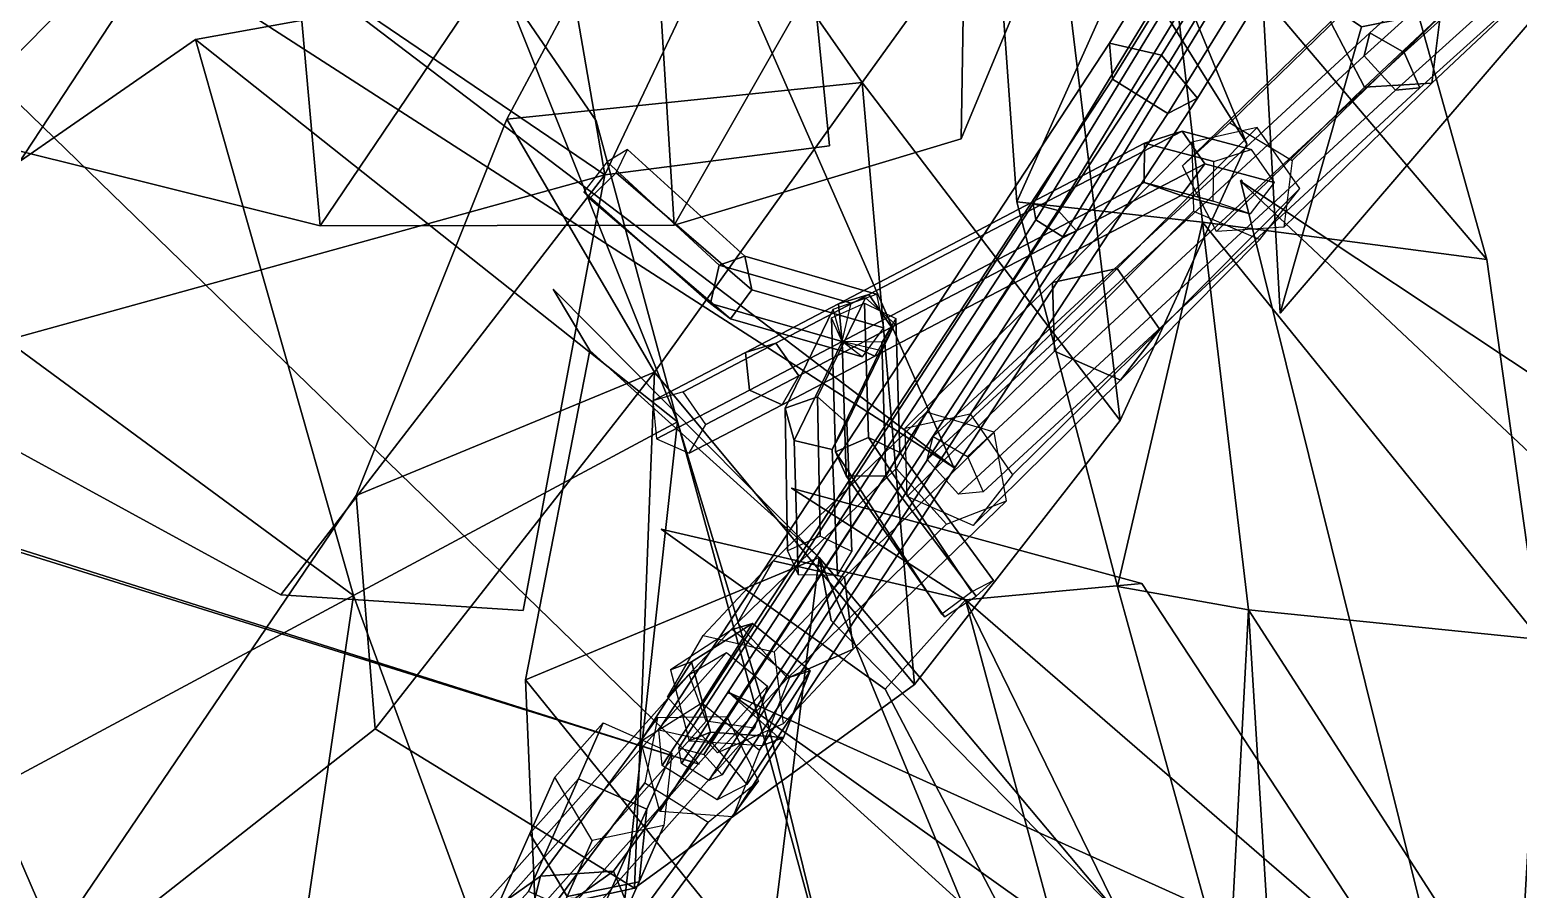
# Model space of a CAD drawing. Header units: metres. Extents: x -208 to 315, y -224 to 287.
# Drawn here: x -30.5 to 46.8, y -5.5 to 39.2 of the extents above; entities that cross this region are included whole.
import ezdxf

# ---------------------------------------------------------------- set-up
doc = ezdxf.new("R2010")
doc.units = ezdxf.units.M

msp = doc.modelspace()

# ---------------------------------------------------------------- linework, layer by layer
at = {"layer": 'Breeder_1Pdncle', "color": 3}
for points in [[(21.6072, 30.1378, 97.6517), (40.04671, 60.3944, 88.5757), (40.7251, 60.4241, 90.06943), (21.7454, 29.3092, 99.06123)], [(22.9072, 29.782, 96.716), (41.01474, 59.5112, 87.5882), (40.04671, 60.3944, 88.5757), (21.6072, 30.1378, 97.6517)], [(21.7454, 29.3092, 99.06123), (40.7251, 60.4241, 90.06943), (42.139, 59.5411, 89.9983), (23.1593, 28.4262, 98.9901)], [(23.861, 28.7302, 97.5384), (42.3004, 58.9868, 88.4624), (41.01474, 59.5112, 87.5882), (22.9072, 29.782, 96.716)], [(23.1593, 28.4262, 98.9901), (42.139, 59.5411, 89.9983), (42.3004, 58.9868, 88.4624), (23.861, 28.7302, 97.5384)], [(4.5043, 1.507, 81.899), (22.9072, 29.782, 96.716), (21.6072, 30.1378, 97.6517), (3.2043, 1.8627, 82.8347)], [(3.2043, 1.8627, 82.8347), (21.6072, 30.1378, 97.6517), (21.7454, 29.3092, 99.06123), (3.3425, 1.03423, 84.2442)], [(5.4581, 0.4552, 82.7215), (23.861, 28.7302, 97.5384), (22.9072, 29.782, 96.716), (4.5043, 1.507, 81.899)], [(3.3425, 1.03423, 84.2442), (21.7454, 29.3092, 99.06123), (23.1593, 28.4262, 98.9901), (4.7564, 0.1512, 84.1732)], [(4.7564, 0.1512, 84.1732), (23.1593, 28.4262, 98.9901), (23.861, 28.7302, 97.5384), (5.4581, 0.4552, 82.7215)]]:
    msp.add_3dface(points, dxfattribs=at)
at = {"layer": 'Breeder_Intrnd', "color": 3}
for points in [[(37.06882, 39.6036, 223.8987), (45.2219, 47.2955, 242.6434), (46.984, 43.8862, 243.2759), (38.8309, 36.1943, 224.5313)], [(42.3386, 36.4093, 223.0215), (50.4592, 44.07011, 241.6888), (50.8687, 47.5224, 240.0939), (42.7681, 39.8807, 221.4741)], [(38.8309, 36.1943, 224.5313), (46.984, 43.8862, 243.2759), (50.4592, 44.07011, 241.6888), (42.3386, 36.4093, 223.0215)], [(31.8352, 34.3517, 203.0696), (39.5298, 41.8436, 222.0132), (37.06882, 39.6036, 223.8987), (29.3742, 32.1116, 204.9551)], [(35.07351, 32.3888, 202.5305), (42.7681, 39.8807, 221.4741), (39.5298, 41.8436, 222.0132), (31.8352, 34.3517, 203.0696)], [(29.3742, 32.1116, 204.9551), (37.06882, 39.6036, 223.8987), (38.8309, 36.1943, 224.5313), (31.1363, 28.7024, 205.5877)], [(34.644, 28.9174, 204.0779), (42.3386, 36.4093, 223.0215), (42.7681, 39.8807, 221.4741), (35.07351, 32.3888, 202.5305)], [(31.1363, 28.7024, 205.5877), (38.8309, 36.1943, 224.5313), (42.3386, 36.4093, 223.0215), (34.644, 28.9174, 204.0779)], [(25.9875, 26.7779, 183.4069), (33.2645, 34.1096, 202.6499), (29.8666, 33.3394, 204.2282), (22.6203, 26.03829, 185.0635)], [(28.2025, 23.6024, 183.7792), (35.4794, 30.9341, 203.0222), (33.2645, 34.1096, 202.6499), (25.9875, 26.7779, 183.4069)], [(22.6203, 26.03829, 185.0635), (29.8666, 33.3394, 204.2282), (29.9481, 29.7558, 205.5626), (22.7207, 22.4734, 186.4461)], [(26.1509, 20.9766, 185.6569), (33.3972, 28.2778, 204.8215), (35.4794, 30.9341, 203.0222), (28.2025, 23.6024, 183.7792)], [(22.7207, 22.4734, 186.4461), (29.9481, 29.7558, 205.5626), (33.3972, 28.2778, 204.8215), (26.1509, 20.9766, 185.6569)], [(18.3332, 19.2192, 164.4735), (25.9875, 26.7779, 183.4069), (22.6203, 26.03829, 185.0635), (14.966, 18.4796, 166.1301)], [(20.5482, 16.04379, 164.8458), (28.2025, 23.6024, 183.7792), (25.9875, 26.7779, 183.4069), (18.3332, 19.2192, 164.4735)], [(14.966, 18.4796, 166.1301), (22.6203, 26.03829, 185.0635), (22.7207, 22.4734, 186.4461), (15.06639, 14.9148, 167.5127)], [(18.4966, 13.418, 166.7235), (26.1509, 20.9766, 185.6569), (28.2025, 23.6024, 183.7792), (20.5482, 16.04379, 164.8458)], [(15.06639, 14.9148, 167.5127), (22.7207, 22.4734, 186.4461), (26.1509, 20.9766, 185.6569), (18.4966, 13.418, 166.7235)], [(8.1027, 11.5787, 146.9492), (16.0703, 19.3002, 165.3403), (14.5019, 16.374, 167.2396), (6.244, 8.3624, 147.8603)], [(11.8013, 10.7316, 146.4672), (19.5905, 18.2748, 164.2511), (16.0703, 19.3002, 165.3403), (8.1027, 11.5787, 146.9492)], [(12.263, 6.9838, 147.076), (20.2306, 14.7053, 165.4671), (19.5905, 18.2748, 164.2511), (11.8013, 10.7316, 146.4672)], [(6.244, 8.3624, 147.8603), (14.5019, 16.374, 167.2396), (17.1119, 13.4913, 167.3192), (8.854, 5.4797, 147.9398)], [(8.854, 5.4797, 147.9398), (17.1119, 13.4913, 167.3192), (20.2306, 14.7053, 165.4671), (12.263, 6.9838, 147.076)], [(4.4629, 7.7004, 125.8327), (8.1027, 11.5787, 146.9492), (6.244, 8.3624, 147.8603), (2.6042, 4.4841, 126.7438)], [(8.1615, 6.8533, 125.3508), (11.8013, 10.7316, 146.4672), (8.1027, 11.5787, 146.9492), (4.4629, 7.7004, 125.8327)], [(8.6232, 3.1055, 125.9595), (12.263, 6.9838, 147.076), (11.8013, 10.7316, 146.4672), (8.1615, 6.8533, 125.3508)], [(4.3853, 4.1989, 82.5421), (7.01966, 8.3195, 103.7619), (3.8536, 6.3206, 104.5431), (1.2193, 2.1999, 83.3234)], [(2.6042, 4.4841, 126.7438), (6.244, 8.3624, 147.8603), (8.854, 5.4797, 147.9398), (5.2142, 1.6014, 126.8234)], [(7.01966, 8.3195, 103.7619), (5.962, 8.00032, 126.2103), (2.7607, 5.9162, 126.0144), (3.8536, 6.3206, 104.5431)], [(7.3893, 1.7305, 82.6486), (10.02363, 5.8511, 103.8683), (7.01966, 8.3195, 103.7619), (4.3853, 4.1989, 82.5421)], [(10.02363, 5.8511, 103.8683), (8.9659, 5.5318, 126.3167), (5.962, 8.00032, 126.2103), (7.01966, 8.3195, 103.7619)], [(5.2142, 1.6014, 126.8234), (8.854, 5.4797, 147.9398), (12.263, 6.9838, 147.076), (8.6232, 3.1055, 125.9595)], [(1.2193, 2.1999, 83.3234), (3.8536, 6.3206, 104.5431), (4.8505, 2.6744, 105.1274), (2.2162, -1.4461, 83.9076)], [(3.8536, 6.3206, 104.5431), (2.7607, 5.9162, 126.0144), (3.7359, 2.2178, 125.9983), (4.8505, 2.6744, 105.1274)], [(6.00762, -1.7346, 83.493), (8.6419, 2.3859, 104.7127), (10.02363, 5.8511, 103.8683), (7.3893, 1.7305, 82.6486)], [(8.6419, 2.3859, 104.7127), (7.5489, 1.9816, 126.184), (8.9659, 5.5318, 126.3167), (10.02363, 5.8511, 103.8683)], [(-3.9995, -4.8161, 64.05228), (2.08531, 3.4162, 82.8269), (1.426, 0.0428, 84.5047), (-4.9289, -8.5126, 64.371)], [(-0.7267, 3.1594, 0.3847), (-2.02162, 0.2383, 21.925), (-4.5392, -2.5909, 21.39), (-3.2444, 0.3301, -0.1502)], [(-0.2, -4.5608, 63.6941), (5.7188, 3.473, 81.6337), (2.08531, 3.4162, 82.8269), (-3.9995, -4.8161, 64.05228)], [(2.829, 1.5832, 0.3847), (1.5342, -1.3378, 21.925), (-2.02162, 0.2383, 21.925), (-0.7267, 3.1594, 0.3847)], [(1.2542, -8.09717, 63.7882), (7.3391, 0.1351, 82.5628), (5.7188, 3.473, 81.6337), (-0.2, -4.5608, 63.6941)], [(2.2162, -1.4461, 83.9076), (4.8505, 2.6744, 105.1274), (8.6419, 2.3859, 104.7127), (6.00762, -1.7346, 83.493)], [(4.8505, 2.6744, 105.1274), (3.7359, 2.2178, 125.9983), (7.5489, 1.9816, 126.184), (8.6419, 2.3859, 104.7127)], [(2.4234, -2.1822, -0.1502), (1.1286, -5.1033, 21.39), (1.5342, -1.3378, 21.925), (2.829, 1.5832, 0.3847)], [(-2.02162, 0.2383, 21.925), (-4.6175, -5.6178, 43.1398), (-7.08754, -8.3397, 42.08137), (-4.5392, -2.5909, 21.39)], [(-4.9289, -8.5126, 64.371), (1.426, 0.0428, 84.5047), (4.722, -2.01561, 84.339), (-1.6329, -10.571, 64.2054)], [(1.5342, -1.3378, 21.925), (-1.06166, -7.194, 43.1398), (-4.6175, -5.6178, 43.1398), (-2.02162, 0.2383, 21.925)], [(-3.2444, 0.3301, -0.1502), (-4.5392, -2.5909, 21.39), (-2.6034, -5.8733, 21.06128), (-1.3086, -2.9522, -0.479)], [(-1.6329, -10.571, 64.2054), (4.722, -2.01561, 84.339), (7.3391, 0.1351, 82.5628), (1.2542, -8.09717, 63.7882)], [(1.1286, -5.1033, 21.39), (-1.4196, -10.8521, 42.08137), (-1.06166, -7.194, 43.1398), (1.5342, -1.3378, 21.925)], [(-1.3086, -2.9522, -0.479), (-2.6034, -5.8733, 21.06128), (1.1286, -5.1033, 21.39), (2.4234, -2.1822, -0.1502)], [(-4.5392, -2.5909, 21.39), (-7.08754, -8.3397, 42.08137), (-5.1224, -11.5561, 41.4309), (-2.6034, -5.8733, 21.06128)], [(-2.1479, -5.9377, 42.04917), (-0.2, -4.5608, 63.6941), (-3.9995, -4.8161, 64.05228), (-5.9474, -6.1929, 42.4073)], [(-0.6936, -9.474, 42.1432), (1.2542, -8.09717, 63.7882), (-0.2, -4.5608, 63.6941), (-2.1479, -5.9377, 42.04917)], [(-5.9474, -6.1929, 42.4073), (-3.9995, -4.8161, 64.05228), (-4.9289, -8.5126, 64.371), (-6.8767, -9.8895, 42.7261)], [(-2.6034, -5.8733, 21.06128), (-5.1224, -11.5561, 41.4309), (-1.4196, -10.8521, 42.08137), (1.1286, -5.1033, 21.39)]]:
    msp.add_3dface(points, dxfattribs=at)
at = {"layer": 'Breeder_Leaf', "color": 3}
for points in [[(-7.4033, 70.7917, 255.0343), (-0.6423, 31.643, 264.7971), (-21.9927, 46.1394, 267.1361)], [(-7.4033, 70.7917, 255.0343), (-21.9927, 46.1394, 267.1361), (-0.6423, 31.643, 264.7971)], [(-7.4033, 70.7917, 255.0343), (9.1333, 52.254, 253.6117), (-0.6423, 31.643, 264.7971)], [(-7.4033, 70.7917, 255.0343), (-0.6423, 31.643, 264.7971), (9.1333, 52.254, 253.6117)], [(18.2361, 55.797, 321.0206), (2.9558, 29.03249, 327.1739), (1.4101, 53.9421, 327.7174)], [(18.2361, 55.797, 321.0206), (1.4101, 53.9421, 327.7174), (2.9558, 29.03249, 327.1739)], [(18.2361, 55.797, 321.0206), (17.8682, 33.5215, 319.8138), (2.9558, 29.03249, 327.1739)], [(18.2361, 55.797, 321.0206), (2.9558, 29.03249, 327.1739), (17.8682, 33.5215, 319.8138)], [(18.2361, 55.797, 321.0206), (22.3355, 44.2696, 310.3762), (17.8682, 33.5215, 319.8138)], [(18.2361, 55.797, 321.0206), (17.8682, 33.5215, 319.8138), (22.3355, 44.2696, 310.3762)], [(1.4101, 53.9421, 327.7174), (-15.4385, 28.9969, 336.7044), (-17.4873, 51.8523, 335.2968)], [(1.4101, 53.9421, 327.7174), (-17.4873, 51.8523, 335.2968), (-15.4385, 28.9969, 336.7044)], [(2.9558, 29.03249, 327.1739), (-15.4385, 28.9969, 336.7044), (1.4101, 53.9421, 327.7174)], [(2.9558, 29.03249, 327.1739), (1.4101, 53.9421, 327.7174), (-15.4385, 28.9969, 336.7044)], [(-17.4873, 51.8523, 335.2968), (-35.164, 33.9007, 345.3183), (-41.5401, 49.3883, 343.1851)], [(-17.4873, 51.8523, 335.2968), (-41.5401, 49.3883, 343.1851), (-35.164, 33.9007, 345.3183)], [(-15.4385, 28.9969, 336.7044), (-35.164, 33.9007, 345.3183), (-17.4873, 51.8523, 335.2968)], [(-15.4385, 28.9969, 336.7044), (-17.4873, 51.8523, 335.2968), (-35.164, 33.9007, 345.3183)], [(-0.6423, 31.643, 264.7971), (9.1333, 52.254, 253.6117), (11.02669, 33.1537, 249.0678)], [(-0.6423, 31.643, 264.7971), (11.02669, 33.1537, 249.0678), (9.1333, 52.254, 253.6117)], [(12.7302, 36.4466, 328.9674), (-5.7402, 34.5402, 352.717), (2.8571, 50.608, 342.3564)], [(12.7302, 36.4466, 328.9674), (2.8571, 50.608, 342.3564), (-5.7402, 34.5402, 352.717)], [(2.8571, 50.608, 342.3564), (22.372, 49.8331, 321.2707), (12.7302, 36.4466, 328.9674)], [(2.8571, 50.608, 342.3564), (12.7302, 36.4466, 328.9674), (22.372, 49.8331, 321.2707)], [(22.372, 49.8331, 321.2707), (26.1322, 18.8783, 317.3522), (12.7302, 36.4466, 328.9674)], [(22.372, 49.8331, 321.2707), (12.7302, 36.4466, 328.9674), (26.1322, 18.8783, 317.3522)], [(22.372, 49.8331, 321.2707), (27.2582, 46.5109, 306.1684), (32.7187, 33.2498, 310.5128)], [(22.372, 49.8331, 321.2707), (32.7187, 33.2498, 310.5128), (27.2582, 46.5109, 306.1684)], [(22.372, 49.8331, 321.2707), (32.7187, 33.2498, 310.5128), (26.1322, 18.8783, 317.3522)], [(22.372, 49.8331, 321.2707), (26.1322, 18.8783, 317.3522), (32.7187, 33.2498, 310.5128)], [(20.7646, 30.2354, 340.8105), (19.6103, 46.4402, 334.3573), (28.3383, 47.0961, 318.8016)], [(20.7646, 30.2354, 340.8105), (28.3383, 47.0961, 318.8016), (19.6103, 46.4402, 334.3573)], [(20.7646, 30.2354, 340.8105), (28.3383, 47.0961, 318.8016), (30.4179, 29.1761, 321.2407)], [(20.7646, 30.2354, 340.8105), (30.4179, 29.1761, 321.2407), (28.3383, 47.0961, 318.8016)], [(28.3383, 47.0961, 318.8016), (40.5675, 43.8146, 300.4313), (45.1926, 27.2405, 301.2123)], [(28.3383, 47.0961, 318.8016), (45.1926, 27.2405, 301.2123), (40.5675, 43.8146, 300.4313)], [(28.3383, 47.0961, 318.8016), (45.1926, 27.2405, 301.2123), (30.4179, 29.1761, 321.2407)], [(28.3383, 47.0961, 318.8016), (30.4179, 29.1761, 321.2407), (45.1926, 27.2405, 301.2123)], [(-38.3784, 21.2068, 286.4364), (-60.09277, 40.8486, 289.9393), (-21.9927, 46.1394, 267.1361)], [(-38.3784, 21.2068, 286.4364), (-21.9927, 46.1394, 267.1361), (-60.09277, 40.8486, 289.9393)], [(-0.6423, 31.643, 264.7971), (-38.3784, 21.2068, 286.4364), (-21.9927, 46.1394, 267.1361)], [(-0.6423, 31.643, 264.7971), (-21.9927, 46.1394, 267.1361), (-38.3784, 21.2068, 286.4364)], [(34.4541, 24.4552, 380.0055), (33.4352, 42.9189, 394.2347), (38.6881, 39.3454, 385.5659)], [(34.4541, 24.4552, 380.0055), (38.6881, 39.3454, 385.5659), (33.4352, 42.9189, 394.2347)], [(-21.9212, 38.6814, 297.1943), (-5.9703, 41.5778, 278.3181), (3.1363, 18.8058, 271.685)], [(-21.9212, 38.6814, 297.1943), (3.1363, 18.8058, 271.685), (-5.9703, 41.5778, 278.3181)], [(3.1363, 18.8058, 271.685), (-5.9703, 41.5778, 278.3181), (-1.09583, 34.4495, 260.5845)], [(3.1363, 18.8058, 271.685), (-1.09583, 34.4495, 260.5845), (-5.9703, 41.5778, 278.3181)], [(48.981, 41.4063, 382.1415), (34.4541, 24.4552, 380.0055), (38.6881, 39.3454, 385.5659)], [(48.981, 41.4063, 382.1415), (38.6881, 39.3454, 385.5659), (34.4541, 24.4552, 380.0055)], [(-13.7189, 9.7776, 289.1734), (-37.931, 27.5889, 319.7993), (-21.9212, 38.6814, 297.1943)], [(-13.7189, 9.7776, 289.1734), (-21.9212, 38.6814, 297.1943), (-37.931, 27.5889, 319.7993)], [(-21.9212, 38.6814, 297.1943), (3.1363, 18.8058, 271.685), (-13.7189, 9.7776, 289.1734)], [(-21.9212, 38.6814, 297.1943), (-13.7189, 9.7776, 289.1734), (3.1363, 18.8058, 271.685)], [(-5.7402, 34.5402, 352.717), (12.7302, 36.4466, 328.9674), (1.9267, 21.3918, 337.6604)], [(-5.7402, 34.5402, 352.717), (1.9267, 21.3918, 337.6604), (12.7302, 36.4466, 328.9674)], [(12.7302, 36.4466, 328.9674), (15.4399, 5.1509, 328.5958), (1.9267, 21.3918, 337.6604)], [(12.7302, 36.4466, 328.9674), (1.9267, 21.3918, 337.6604), (15.4399, 5.1509, 328.5958)], [(26.1322, 18.8783, 317.3522), (15.4399, 5.1509, 328.5958), (12.7302, 36.4466, 328.9674)], [(26.1322, 18.8783, 317.3522), (12.7302, 36.4466, 328.9674), (15.4399, 5.1509, 328.5958)], [(1.9267, 21.3918, 337.6604), (-13.5816, 14.9724, 358.2962), (-5.7402, 34.5402, 352.717)], [(1.9267, 21.3918, 337.6604), (-5.7402, 34.5402, 352.717), (-13.5816, 14.9724, 358.2962)], [(-0.6423, 31.643, 264.7971), (-17.4828, 9.8088, 280.5531), (-38.3784, 21.2068, 286.4364)], [(-0.6423, 31.643, 264.7971), (-38.3784, 21.2068, 286.4364), (-17.4828, 9.8088, 280.5531)], [(-0.6423, 31.643, 264.7971), (-4.893, 9.00011, 263.3541), (-17.4828, 9.8088, 280.5531)], [(-0.6423, 31.643, 264.7971), (-17.4828, 9.8088, 280.5531), (-4.893, 9.00011, 263.3541)], [(30.4179, 29.1761, 321.2407), (26.00665, 10.2369, 344.2773), (20.7646, 30.2354, 340.8105)], [(30.4179, 29.1761, 321.2407), (20.7646, 30.2354, 340.8105), (26.00665, 10.2369, 344.2773)], [(26.00665, 10.2369, 344.2773), (30.4179, 29.1761, 321.2407), (32.8019, 9.03716, 324.0105)], [(26.00665, 10.2369, 344.2773), (32.8019, 9.03716, 324.0105), (30.4179, 29.1761, 321.2407)], [(45.1926, 27.2405, 301.2123), (47.9725, 7.4878, 306.8059), (30.4179, 29.1761, 321.2407)], [(45.1926, 27.2405, 301.2123), (30.4179, 29.1761, 321.2407), (47.9725, 7.4878, 306.8059)], [(30.4179, 29.1761, 321.2407), (47.9725, 7.4878, 306.8059), (32.8019, 9.03716, 324.0105)], [(30.4179, 29.1761, 321.2407), (32.8019, 9.03716, 324.0105), (47.9725, 7.4878, 306.8059)], [(-37.931, 27.5889, 319.7993), (-13.7189, 9.7776, 289.1734), (-32.6165, -0.3658, 308.8914)], [(-37.931, 27.5889, 319.7993), (-32.6165, -0.3658, 308.8914), (-13.7189, 9.7776, 289.1734)], [(10.4919, 11.7447, 269.985), (-1.4345, 22.5191, 289.6615), (-3.3326, 25.6963, 270.2874)], [(10.4919, 11.7447, 269.985), (-3.3326, 25.6963, 270.2874), (-1.4345, 22.5191, 289.6615)], [(-4.773, 5.3988, 307.4064), (-1.4345, 22.5191, 289.6615), (10.4919, 11.7447, 269.985)], [(-4.773, 5.3988, 307.4064), (10.4919, 11.7447, 269.985), (-1.4345, 22.5191, 289.6615)], [(-12.5906, 2.8425, 347.2521), (-13.5816, 14.9724, 358.2962), (1.9267, 21.3918, 337.6604)], [(-12.5906, 2.8425, 347.2521), (1.9267, 21.3918, 337.6604), (-13.5816, 14.9724, 358.2962)], [(1.9267, 21.3918, 337.6604), (0.902, -5.4442, 341.3916), (-12.5906, 2.8425, 347.2521)], [(1.9267, 21.3918, 337.6604), (-12.5906, 2.8425, 347.2521), (0.902, -5.4442, 341.3916)], [(15.4399, 5.1509, 328.5958), (0.902, -5.4442, 341.3916), (1.9267, 21.3918, 337.6604)], [(15.4399, 5.1509, 328.5958), (1.9267, 21.3918, 337.6604), (0.902, -5.4442, 341.3916)], [(3.1363, 18.8058, 271.685), (-1.5235, -23.4172, 285.7095), (-13.7189, 9.7776, 289.1734)], [(3.1363, 18.8058, 271.685), (-13.7189, 9.7776, 289.1734), (-1.5235, -23.4172, 285.7095)], [(3.1363, 18.8058, 271.685), (11.4697, -11.6785, 268.5476), (-1.5235, -23.4172, 285.7095)], [(3.1363, 18.8058, 271.685), (-1.5235, -23.4172, 285.7095), (11.4697, -11.6785, 268.5476)], [(3.1363, 18.8058, 271.685), (7.6202, 3.9721, 254.5762), (11.4697, -11.6785, 268.5476)], [(3.1363, 18.8058, 271.685), (11.4697, -11.6785, 268.5476), (7.6202, 3.9721, 254.5762)], [(-32.3372, -12.6639, 345.7495), (-13.5816, 14.9724, 358.2962), (-12.5906, 2.8425, 347.2521)], [(-32.3372, -12.6639, 345.7495), (-12.5906, 2.8425, 347.2521), (-13.5816, 14.9724, 358.2962)], [(18.1064, 9.5511, 263.9138), (9.06228, 15.3546, 243.4841), (27.2581, 10.4064, 233.5148)], [(18.1064, 9.5511, 263.9138), (27.2581, 10.4064, 233.5148), (9.06228, 15.3546, 243.4841)], [(18.1064, 9.5511, 263.9138), (13.9149, 4.9076, 288.5382), (2.2817, 13.2279, 274.9553)], [(18.1064, 9.5511, 263.9138), (2.2817, 13.2279, 274.9553), (13.9149, 4.9076, 288.5382)], [(-4.773, 5.3988, 307.4064), (10.4919, 11.7447, 269.985), (7.796, -10.146, 283.5859)], [(-4.773, 5.3988, 307.4064), (7.796, -10.146, 283.5859), (10.4919, 11.7447, 269.985)], [(10.4919, 11.7447, 269.985), (27.1853, -28.5907, 260.2092), (7.796, -10.146, 283.5859)], [(10.4919, 11.7447, 269.985), (7.796, -10.146, 283.5859), (27.1853, -28.5907, 260.2092)], [(10.4919, 11.7447, 269.985), (11.1165, 8.4783, 247.1423), (25.9664, -6.6857, 249.2621)], [(10.4919, 11.7447, 269.985), (25.9664, -6.6857, 249.2621), (11.1165, 8.4783, 247.1423)], [(10.4919, 11.7447, 269.985), (25.9664, -6.6857, 249.2621), (27.1853, -28.5907, 260.2092)], [(10.4919, 11.7447, 269.985), (27.1853, -28.5907, 260.2092), (25.9664, -6.6857, 249.2621)], [(18.1064, 9.5511, 263.9138), (27.2581, 10.4064, 233.5148), (40.6125, -9.9374, 230.5242)], [(18.1064, 9.5511, 263.9138), (40.6125, -9.9374, 230.5242), (27.2581, 10.4064, 233.5148)], [(32.8019, 9.03716, 324.0105), (31.762, -10.6567, 341.8604), (26.00665, 10.2369, 344.2773)], [(32.8019, 9.03716, 324.0105), (26.00665, 10.2369, 344.2773), (31.762, -10.6567, 341.8604)], [(-13.7189, 9.7776, 289.1734), (-19.643, -30.3926, 307.9042), (-32.6165, -0.3658, 308.8914)], [(-13.7189, 9.7776, 289.1734), (-32.6165, -0.3658, 308.8914), (-19.643, -30.3926, 307.9042)], [(-1.5235, -23.4172, 285.7095), (-19.643, -30.3926, 307.9042), (-13.7189, 9.7776, 289.1734)], [(-1.5235, -23.4172, 285.7095), (-13.7189, 9.7776, 289.1734), (-19.643, -30.3926, 307.9042)], [(25.1106, -16.4351, 294.7245), (13.9149, 4.9076, 288.5382), (18.1064, 9.5511, 263.9138)], [(25.1106, -16.4351, 294.7245), (18.1064, 9.5511, 263.9138), (13.9149, 4.9076, 288.5382)], [(18.1064, 9.5511, 263.9138), (40.6125, -9.9374, 230.5242), (29.4796, -13.7316, 264.0546)], [(18.1064, 9.5511, 263.9138), (29.4796, -13.7316, 264.0546), (40.6125, -9.9374, 230.5242)], [(25.1106, -16.4351, 294.7245), (18.1064, 9.5511, 263.9138), (29.4796, -13.7316, 264.0546)], [(25.1106, -16.4351, 294.7245), (29.4796, -13.7316, 264.0546), (18.1064, 9.5511, 263.9138)], [(34.3735, -16.213, 326.6159), (31.762, -10.6567, 341.8604), (32.8019, 9.03716, 324.0105)], [(34.3735, -16.213, 326.6159), (32.8019, 9.03716, 324.0105), (31.762, -10.6567, 341.8604)], [(47.9725, 7.4878, 306.8059), (46.7861, -12.6673, 315.7335), (32.8019, 9.03716, 324.0105)], [(47.9725, 7.4878, 306.8059), (32.8019, 9.03716, 324.0105), (46.7861, -12.6673, 315.7335)], [(32.8019, 9.03716, 324.0105), (46.7861, -12.6673, 315.7335), (34.3735, -16.213, 326.6159)], [(32.8019, 9.03716, 324.0105), (34.3735, -16.213, 326.6159), (46.7861, -12.6673, 315.7335)], [(7.796, -10.146, 283.5859), (-3.7083, -19.4696, 323.8616), (-4.773, 5.3988, 307.4064)], [(7.796, -10.146, 283.5859), (-4.773, 5.3988, 307.4064), (-3.7083, -19.4696, 323.8616)], [(0.902, -5.4442, 341.3916), (-32.3372, -12.6639, 345.7495), (-12.5906, 2.8425, 347.2521)], [(0.902, -5.4442, 341.3916), (-12.5906, 2.8425, 347.2521), (-32.3372, -12.6639, 345.7495)], [(-19.643, -30.3926, 307.9042), (-42.00035, -31.3061, 329.9662), (-32.6165, -0.3658, 308.8914)], [(-19.643, -30.3926, 307.9042), (-32.6165, -0.3658, 308.8914), (-42.00035, -31.3061, 329.9662)]]:
    msp.add_3dface(points, dxfattribs=at)
at = {"layer": 'Breeder_Mrstm', "color": 3}
for points in [[(32.3872, 31.3388, 204.1318), (32.4035, 31.3279, 204.1718), (32.4009, 31.3527, 204.1604)], [(32.3872, 31.3388, 204.1318), (32.4009, 31.3527, 204.1604), (32.4035, 31.3279, 204.1718)], [(32.3939, 31.3126, 204.1389), (32.4035, 31.3279, 204.1718), (32.3872, 31.3388, 204.1318)], [(32.3939, 31.3126, 204.1389), (32.3872, 31.3388, 204.1318), (32.4035, 31.3279, 204.1718)], [(32.3939, 31.3126, 204.1389), (32.3872, 31.3388, 204.1318), (32.4014, 31.2898, 204.0506)], [(32.3939, 31.3126, 204.1389), (32.4014, 31.2898, 204.0506), (32.3872, 31.3388, 204.1318)], [(32.3939, 31.3126, 204.1389), (32.4203, 31.3066, 204.1756), (32.4035, 31.3279, 204.1718)], [(32.3939, 31.3126, 204.1389), (32.4035, 31.3279, 204.1718), (32.4203, 31.3066, 204.1756)], [(32.4014, 31.2898, 204.0506), (32.4109, 31.2946, 204.1412), (32.3939, 31.3126, 204.1389)], [(32.4014, 31.2898, 204.0506), (32.3939, 31.3126, 204.1389), (32.4109, 31.2946, 204.1412)], [(32.4109, 31.2946, 204.1412), (32.4203, 31.3066, 204.1756), (32.3939, 31.3126, 204.1389)], [(32.4109, 31.2946, 204.1412), (32.3939, 31.3126, 204.1389), (32.4203, 31.3066, 204.1756)], [(32.4014, 31.2898, 204.0506), (32.3992, 31.3322, 204.1313), (32.4097, 31.3507, 204.1184)], [(32.4014, 31.2898, 204.0506), (32.4097, 31.3507, 204.1184), (32.3992, 31.3322, 204.1313)], [(32.3992, 31.3322, 204.1313), (32.4098, 31.3477, 204.1639), (32.4097, 31.3507, 204.1184)], [(32.3992, 31.3322, 204.1313), (32.4097, 31.3507, 204.1184), (32.4098, 31.3477, 204.1639)], [(32.4009, 31.2867, 204.1465), (32.4363, 31.2929, 204.1728), (32.4105, 31.3014, 204.1763)], [(32.4009, 31.2867, 204.1465), (32.4105, 31.3014, 204.1763), (32.4363, 31.2929, 204.1728)], [(32.4271, 31.2818, 204.1381), (32.4363, 31.2929, 204.1728), (32.4009, 31.2867, 204.1465)], [(32.4271, 31.2818, 204.1381), (32.4009, 31.2867, 204.1465), (32.4363, 31.2929, 204.1728)], [(32.4271, 31.2818, 204.1381), (32.4009, 31.2867, 204.1465), (32.4014, 31.2898, 204.0506)], [(32.4271, 31.2818, 204.1381), (32.4014, 31.2898, 204.0506), (32.4009, 31.2867, 204.1465)], [(32.4097, 31.3507, 204.1184), (32.4323, 31.3618, 204.1061), (32.4014, 31.2898, 204.0506)], [(32.4097, 31.3507, 204.1184), (32.4014, 31.2898, 204.0506), (32.4323, 31.3618, 204.1061)], [(32.4014, 31.2898, 204.0506), (32.4298, 31.35, 204.1129), (32.4523, 31.3425, 204.1054)], [(32.4014, 31.2898, 204.0506), (32.4523, 31.3425, 204.1054), (32.4298, 31.35, 204.1129)], [(32.4523, 31.3425, 204.1054), (32.4727, 31.3233, 204.1054), (32.4014, 31.2898, 204.0506)], [(32.4523, 31.3425, 204.1054), (32.4014, 31.2898, 204.0506), (32.4727, 31.3233, 204.1054)], [(32.4014, 31.2898, 204.0506), (32.4602, 31.3241, 204.1113), (32.463, 31.3002, 204.1175)], [(32.4014, 31.2898, 204.0506), (32.463, 31.3002, 204.1175), (32.4602, 31.3241, 204.1113)], [(32.463, 31.3002, 204.1175), (32.4534, 31.2772, 204.1303), (32.4014, 31.2898, 204.0506)], [(32.463, 31.3002, 204.1175), (32.4014, 31.2898, 204.0506), (32.4534, 31.2772, 204.1303)], [(32.4014, 31.2898, 204.0506), (32.4486, 31.2901, 204.1287), (32.4271, 31.2818, 204.1381)], [(32.4014, 31.2898, 204.0506), (32.4271, 31.2818, 204.1381), (32.4486, 31.2901, 204.1287)], [(32.4097, 31.3507, 204.1184), (32.4098, 31.3477, 204.1639), (32.4237, 31.3664, 204.1495)], [(32.4097, 31.3507, 204.1184), (32.4237, 31.3664, 204.1495), (32.4098, 31.3477, 204.1639)], [(32.4097, 31.3507, 204.1184), (32.4237, 31.3664, 204.1495), (32.4323, 31.3618, 204.1061)], [(32.4097, 31.3507, 204.1184), (32.4323, 31.3618, 204.1061), (32.4237, 31.3664, 204.1495)], [(32.4323, 31.3618, 204.1061), (32.4237, 31.3664, 204.1495), (32.4469, 31.3716, 204.1358)], [(32.4323, 31.3618, 204.1061), (32.4469, 31.3716, 204.1358), (32.4237, 31.3664, 204.1495)], [(32.4486, 31.2901, 204.1287), (32.461, 31.2994, 204.1629), (32.4271, 31.2818, 204.1381)], [(32.4486, 31.2901, 204.1287), (32.4271, 31.2818, 204.1381), (32.461, 31.2994, 204.1629)], [(32.4271, 31.2818, 204.1381), (32.461, 31.2994, 204.1629), (32.4363, 31.2929, 204.1728)], [(32.4271, 31.2818, 204.1381), (32.4363, 31.2929, 204.1728), (32.461, 31.2994, 204.1629)], [(32.4298, 31.35, 204.1129), (32.4443, 31.3649, 204.1443), (32.4523, 31.3425, 204.1054)], [(32.4298, 31.35, 204.1129), (32.4523, 31.3425, 204.1054), (32.4443, 31.3649, 204.1443)], [(32.4523, 31.3425, 204.1054), (32.4443, 31.3649, 204.1443), (32.4685, 31.3542, 204.1372)], [(32.4523, 31.3425, 204.1054), (32.4685, 31.3542, 204.1372), (32.4443, 31.3649, 204.1443)], [(32.4523, 31.3425, 204.1054), (32.4685, 31.3542, 204.1372), (32.4727, 31.3233, 204.1054)], [(32.4523, 31.3425, 204.1054), (32.4727, 31.3233, 204.1054), (32.4685, 31.3542, 204.1372)], [(32.463, 31.3002, 204.1175), (32.4763, 31.309, 204.1515), (32.4534, 31.2772, 204.1303)], [(32.463, 31.3002, 204.1175), (32.4534, 31.2772, 204.1303), (32.4763, 31.309, 204.1515)], [(32.4534, 31.2772, 204.1303), (32.4763, 31.309, 204.1515), (32.4615, 31.2884, 204.162)], [(32.4534, 31.2772, 204.1303), (32.4615, 31.2884, 204.162), (32.4763, 31.309, 204.1515)], [(32.4602, 31.3241, 204.1113), (32.4758, 31.3352, 204.1437), (32.463, 31.3002, 204.1175)], [(32.4602, 31.3241, 204.1113), (32.463, 31.3002, 204.1175), (32.4758, 31.3352, 204.1437)], [(32.463, 31.3002, 204.1175), (32.4758, 31.3352, 204.1437), (32.4763, 31.309, 204.1515)], [(32.463, 31.3002, 204.1175), (32.4763, 31.309, 204.1515), (32.4758, 31.3352, 204.1437)], [(32.4727, 31.3233, 204.1054), (32.4685, 31.3542, 204.1372), (32.4839, 31.3315, 204.1371)], [(32.4727, 31.3233, 204.1054), (32.4839, 31.3315, 204.1371), (32.4685, 31.3542, 204.1372)], [(17.4922, 16.4214, 165.9305), (17.5284, 16.4819, 165.9884), (17.546, 16.4645, 165.9907)], [(17.4922, 16.4214, 165.9305), (17.546, 16.4645, 165.9907), (17.5284, 16.4819, 165.9884)], [(17.4978, 16.4571, 166.0146), (17.5079, 16.481, 166.0041), (17.4922, 16.4214, 165.9305)], [(17.4978, 16.4571, 166.0146), (17.4922, 16.4214, 165.9305), (17.5079, 16.481, 166.0041)], [(17.4922, 16.4214, 165.9305), (17.4955, 16.4704, 166.0074), (17.5166, 16.4789, 165.9974)], [(17.4922, 16.4214, 165.9305), (17.5166, 16.4789, 165.9974), (17.4955, 16.4704, 166.0074)], [(17.5166, 16.4789, 165.9974), (17.5436, 16.4753, 165.9911), (17.4922, 16.4214, 165.9305)], [(17.5166, 16.4789, 165.9974), (17.4922, 16.4214, 165.9305), (17.5436, 16.4753, 165.9911)], [(17.546, 16.4645, 165.9907), (17.5545, 16.4399, 166.0011), (17.4922, 16.4214, 165.9305)], [(17.546, 16.4645, 165.9907), (17.4922, 16.4214, 165.9305), (17.5545, 16.4399, 166.0011)], [(17.4922, 16.4214, 165.9305), (17.501, 16.4332, 166.0206), (17.4978, 16.4571, 166.0146)], [(17.4922, 16.4214, 165.9305), (17.4978, 16.4571, 166.0146), (17.501, 16.4332, 166.0206)], [(17.4922, 16.4214, 165.9305), (17.5548, 16.4513, 165.9898), (17.5454, 16.4332, 166.0041)], [(17.4922, 16.4214, 165.9305), (17.5454, 16.4332, 166.0041), (17.5548, 16.4513, 165.9898)], [(17.5155, 16.429, 166.0187), (17.4965, 16.4492, 166.0223), (17.4922, 16.4214, 165.9305)], [(17.5155, 16.429, 166.0187), (17.4922, 16.4214, 165.9305), (17.4965, 16.4492, 166.0223)], [(17.5454, 16.4332, 166.0041), (17.525, 16.4236, 166.0207), (17.4922, 16.4214, 165.9305)], [(17.5454, 16.4332, 166.0041), (17.4922, 16.4214, 165.9305), (17.525, 16.4236, 166.0207)], [(17.4922, 16.4214, 165.9305), (17.5375, 16.4215, 166.0097), (17.5155, 16.429, 166.0187)], [(17.4922, 16.4214, 165.9305), (17.5155, 16.429, 166.0187), (17.5375, 16.4215, 166.0097)], [(17.4955, 16.4704, 166.0074), (17.5055, 16.4829, 166.0414), (17.5166, 16.4789, 165.9974)], [(17.4955, 16.4704, 166.0074), (17.5166, 16.4789, 165.9974), (17.5055, 16.4829, 166.0414)], [(17.4965, 16.4492, 166.0223), (17.5314, 16.4439, 166.0493), (17.5144, 16.4652, 166.0472)], [(17.4965, 16.4492, 166.0223), (17.5144, 16.4652, 166.0472), (17.5314, 16.4439, 166.0493)], [(17.5155, 16.429, 166.0187), (17.5314, 16.4439, 166.0493), (17.4965, 16.4492, 166.0223)], [(17.5155, 16.429, 166.0187), (17.4965, 16.4492, 166.0223), (17.5314, 16.4439, 166.0493)], [(17.4978, 16.4571, 166.0146), (17.514, 16.4688, 166.0464), (17.5079, 16.481, 166.0041)], [(17.4978, 16.4571, 166.0146), (17.5079, 16.481, 166.0041), (17.514, 16.4688, 166.0464)], [(17.4978, 16.4571, 166.0146), (17.515, 16.4426, 166.0542), (17.514, 16.4688, 166.0464)], [(17.4978, 16.4571, 166.0146), (17.514, 16.4688, 166.0464), (17.515, 16.4426, 166.0542)], [(17.501, 16.4332, 166.0206), (17.515, 16.4426, 166.0542), (17.4978, 16.4571, 166.0146)], [(17.501, 16.4332, 166.0206), (17.4978, 16.4571, 166.0146), (17.515, 16.4426, 166.0542)], [(17.5166, 16.4789, 165.9974), (17.5055, 16.4829, 166.0414), (17.5298, 16.4898, 166.0308)], [(17.5166, 16.4789, 165.9974), (17.5298, 16.4898, 166.0308), (17.5055, 16.4829, 166.0414)], [(17.5079, 16.481, 166.0041), (17.514, 16.4688, 166.0464), (17.5266, 16.4886, 166.0322)], [(17.5079, 16.481, 166.0041), (17.5266, 16.4886, 166.0322), (17.514, 16.4688, 166.0464)], [(17.5155, 16.429, 166.0187), (17.5551, 16.4332, 166.0408), (17.5314, 16.4439, 166.0493)], [(17.5155, 16.429, 166.0187), (17.5314, 16.4439, 166.0493), (17.5551, 16.4332, 166.0408)], [(17.5375, 16.4215, 166.0097), (17.5551, 16.4332, 166.0408), (17.5155, 16.429, 166.0187)], [(17.5375, 16.4215, 166.0097), (17.5155, 16.429, 166.0187), (17.5551, 16.4332, 166.0408)], [(17.5166, 16.4789, 165.9974), (17.5298, 16.4898, 166.0308), (17.5436, 16.4753, 165.9911)], [(17.5166, 16.4789, 165.9974), (17.5436, 16.4753, 165.9911), (17.5298, 16.4898, 166.0308)], [(17.5454, 16.4332, 166.0041), (17.5582, 16.4493, 166.0355), (17.525, 16.4236, 166.0207)], [(17.5454, 16.4332, 166.0041), (17.525, 16.4236, 166.0207), (17.5582, 16.4493, 166.0355)], [(17.525, 16.4236, 166.0207), (17.5582, 16.4493, 166.0355), (17.5346, 16.4427, 166.0479)], [(17.525, 16.4236, 166.0207), (17.5346, 16.4427, 166.0479), (17.5582, 16.4493, 166.0355)], [(17.5284, 16.4819, 165.9884), (17.5397, 16.4988, 166.02), (17.546, 16.4645, 165.9907)], [(17.5284, 16.4819, 165.9884), (17.546, 16.4645, 165.9907), (17.5397, 16.4988, 166.02)], [(17.5436, 16.4753, 165.9911), (17.5298, 16.4898, 166.0308), (17.5545, 16.4807, 166.0235)], [(17.5436, 16.4753, 165.9911), (17.5545, 16.4807, 166.0235), (17.5298, 16.4898, 166.0308)], [(17.546, 16.4645, 165.9907), (17.5397, 16.4988, 166.02), (17.5572, 16.4781, 166.0239)], [(17.546, 16.4645, 165.9907), (17.5572, 16.4781, 166.0239), (17.5397, 16.4988, 166.02)], [(17.5548, 16.4513, 165.9898), (17.5709, 16.4676, 166.0197), (17.5454, 16.4332, 166.0041)], [(17.5548, 16.4513, 165.9898), (17.5454, 16.4332, 166.0041), (17.5709, 16.4676, 166.0197)], [(17.5454, 16.4332, 166.0041), (17.5709, 16.4676, 166.0197), (17.5582, 16.4493, 166.0355)], [(17.5454, 16.4332, 166.0041), (17.5582, 16.4493, 166.0355), (17.5709, 16.4676, 166.0197)], [(17.546, 16.4645, 165.9907), (17.5572, 16.4781, 166.0239), (17.5545, 16.4399, 166.0011)], [(17.546, 16.4645, 165.9907), (17.5545, 16.4399, 166.0011), (17.5572, 16.4781, 166.0239)], [(17.5545, 16.4399, 166.0011), (17.5572, 16.4781, 166.0239), (17.5598, 16.4524, 166.033)], [(17.5545, 16.4399, 166.0011), (17.5598, 16.4524, 166.033), (17.5572, 16.4781, 166.0239)], [(5.752, 4.7447, 126.2264), (5.76, 4.7213, 126.2634), (5.7519, 4.7474, 126.2609)], [(5.752, 4.7447, 126.2264), (5.7519, 4.7474, 126.2609), (5.76, 4.7213, 126.2634)], [(5.7654, 4.7201, 126.2262), (5.76, 4.7213, 126.2634), (5.752, 4.7447, 126.2264)], [(5.7654, 4.7201, 126.2262), (5.752, 4.7447, 126.2264), (5.76, 4.7213, 126.2634)], [(5.7654, 4.7201, 126.2262), (5.752, 4.7447, 126.2264), (5.8033, 4.7401, 126.1454)], [(5.7654, 4.7201, 126.2262), (5.8033, 4.7401, 126.1454), (5.752, 4.7447, 126.2264)], [(5.7654, 4.7201, 126.2262), (5.7815, 4.7046, 126.2659), (5.76, 4.7213, 126.2634)], [(5.7654, 4.7201, 126.2262), (5.76, 4.7213, 126.2634), (5.7815, 4.7046, 126.2659)], [(5.7717, 4.7657, 126.2273), (5.7608, 4.7434, 126.2656), (5.7705, 4.769, 126.2648)], [(5.7717, 4.7657, 126.2273), (5.7705, 4.769, 126.2648), (5.7608, 4.7434, 126.2656)], [(5.7652, 4.7417, 126.2283), (5.7608, 4.7434, 126.2656), (5.7717, 4.7657, 126.2273)], [(5.7652, 4.7417, 126.2283), (5.7717, 4.7657, 126.2273), (5.7608, 4.7434, 126.2656)], [(5.8033, 4.7401, 126.1454), (5.7652, 4.7417, 126.2283), (5.7717, 4.7657, 126.2273)], [(5.8033, 4.7401, 126.1454), (5.7717, 4.7657, 126.2273), (5.7652, 4.7417, 126.2283)], [(5.8033, 4.7401, 126.1454), (5.7863, 4.707, 126.2287), (5.7654, 4.7201, 126.2262)], [(5.8033, 4.7401, 126.1454), (5.7654, 4.7201, 126.2262), (5.7863, 4.707, 126.2287)], [(5.7863, 4.707, 126.2287), (5.7815, 4.7046, 126.2659), (5.7654, 4.7201, 126.2262)], [(5.7863, 4.707, 126.2287), (5.7654, 4.7201, 126.2262), (5.7815, 4.7046, 126.2659)], [(5.7717, 4.7657, 126.2273), (5.7705, 4.769, 126.2648), (5.7913, 4.7856, 126.229)], [(5.7717, 4.7657, 126.2273), (5.7913, 4.7856, 126.229), (5.7705, 4.769, 126.2648)], [(5.7913, 4.7856, 126.229), (5.7705, 4.769, 126.2648), (5.7932, 4.7844, 126.2636)], [(5.7913, 4.7856, 126.229), (5.7932, 4.7844, 126.2636), (5.7705, 4.769, 126.2648)], [(5.7717, 4.7657, 126.2273), (5.7913, 4.7856, 126.229), (5.8033, 4.7401, 126.1454)], [(5.7717, 4.7657, 126.2273), (5.8033, 4.7401, 126.1454), (5.7913, 4.7856, 126.229)], [(5.7787, 4.6957, 126.2268), (5.8015, 4.6972, 126.265), (5.7743, 4.6977, 126.2611)], [(5.7787, 4.6957, 126.2268), (5.7743, 4.6977, 126.2611), (5.8015, 4.6972, 126.265)], [(5.8062, 4.7006, 126.2279), (5.7787, 4.6957, 126.2268), (5.8033, 4.7401, 126.1454)], [(5.8062, 4.7006, 126.2279), (5.8033, 4.7401, 126.1454), (5.7787, 4.6957, 126.2268)], [(5.8062, 4.7006, 126.2279), (5.8015, 4.6972, 126.265), (5.7787, 4.6957, 126.2268)], [(5.8062, 4.7006, 126.2279), (5.7787, 4.6957, 126.2268), (5.8015, 4.6972, 126.265)], [(5.7914, 4.7718, 126.2301), (5.791, 4.7743, 126.2676), (5.8162, 4.7733, 126.2297)], [(5.7914, 4.7718, 126.2301), (5.8162, 4.7733, 126.2297), (5.791, 4.7743, 126.2676)], [(5.8162, 4.7733, 126.2297), (5.791, 4.7743, 126.2676), (5.8183, 4.7732, 126.2672)], [(5.8162, 4.7733, 126.2297), (5.8183, 4.7732, 126.2672), (5.791, 4.7743, 126.2676)], [(5.8033, 4.7401, 126.1454), (5.7914, 4.7718, 126.2301), (5.8162, 4.7733, 126.2297)], [(5.8033, 4.7401, 126.1454), (5.8162, 4.7733, 126.2297), (5.7914, 4.7718, 126.2301)], [(5.8062, 4.7006, 126.2279), (5.8239, 4.7125, 126.2682), (5.8015, 4.6972, 126.265)], [(5.8062, 4.7006, 126.2279), (5.8015, 4.6972, 126.265), (5.8239, 4.7125, 126.2682)], [(5.8162, 4.7733, 126.2297), (5.8413, 4.7609, 126.2311), (5.8033, 4.7401, 126.1454)], [(5.8162, 4.7733, 126.2297), (5.8033, 4.7401, 126.1454), (5.8413, 4.7609, 126.2311)], [(5.8033, 4.7401, 126.1454), (5.8282, 4.7564, 126.2316), (5.8374, 4.7333, 126.23)], [(5.8033, 4.7401, 126.1454), (5.8374, 4.7333, 126.23), (5.8282, 4.7564, 126.2316)], [(5.8033, 4.7401, 126.1454), (5.8251, 4.7165, 126.2308), (5.8062, 4.7006, 126.2279)], [(5.8033, 4.7401, 126.1454), (5.8062, 4.7006, 126.2279), (5.8251, 4.7165, 126.2308)], [(5.8374, 4.7333, 126.23), (5.8335, 4.7056, 126.2297), (5.8033, 4.7401, 126.1454)], [(5.8374, 4.7333, 126.23), (5.8033, 4.7401, 126.1454), (5.8335, 4.7056, 126.2297)], [(5.8251, 4.7165, 126.2308), (5.8239, 4.7125, 126.2682), (5.8062, 4.7006, 126.2279)], [(5.8251, 4.7165, 126.2308), (5.8062, 4.7006, 126.2279), (5.8239, 4.7125, 126.2682)], [(5.8162, 4.7733, 126.2297), (5.8183, 4.7732, 126.2672), (5.8413, 4.7609, 126.2311)], [(5.8162, 4.7733, 126.2297), (5.8413, 4.7609, 126.2311), (5.8183, 4.7732, 126.2672)], [(5.8413, 4.7609, 126.2311), (5.8183, 4.7732, 126.2672), (5.8401, 4.7567, 126.2654)], [(5.8413, 4.7609, 126.2311), (5.8401, 4.7567, 126.2654), (5.8183, 4.7732, 126.2672)], [(5.8282, 4.7564, 126.2316), (5.8298, 4.7553, 126.2692), (5.8374, 4.7333, 126.23)], [(5.8282, 4.7564, 126.2316), (5.8374, 4.7333, 126.23), (5.8298, 4.7553, 126.2692)], [(5.8335, 4.7056, 126.2297), (5.8373, 4.7291, 126.2674), (5.8285, 4.7033, 126.2639)], [(5.8335, 4.7056, 126.2297), (5.8285, 4.7033, 126.2639), (5.8373, 4.7291, 126.2674)], [(5.8374, 4.7333, 126.23), (5.8298, 4.7553, 126.2692), (5.8373, 4.7291, 126.2674)], [(5.8374, 4.7333, 126.23), (5.8373, 4.7291, 126.2674), (5.8298, 4.7553, 126.2692)], [(5.8374, 4.7333, 126.23), (5.8373, 4.7291, 126.2674), (5.8335, 4.7056, 126.2297)], [(5.8374, 4.7333, 126.23), (5.8335, 4.7056, 126.2297), (5.8373, 4.7291, 126.2674)]]:
    msp.add_3dface(points, dxfattribs=at)
at = {"layer": 'Breeder_Petiole', "color": 3}
for points in [[(28.2879, 37.8683, 103.2948), (52.6998, 77.3756, 98.103), (50.5878, 78.9269, 100.1565), (25.5794, 38.482, 105.1309)], [(25.5794, 38.482, 105.1309), (50.5878, 78.9269, 100.1565), (51.7237, 78.5955, 103.2684), (25.7447, 36.6248, 107.8891)], [(25.7447, 36.6248, 107.8891), (51.7237, 78.5955, 103.2684), (54.5926, 76.8038, 103.1242), (28.6136, 34.8331, 107.7449)], [(30.1524, 35.6261, 104.9011), (55.1608, 76.07105, 99.9266), (52.6998, 77.3756, 98.103), (28.2879, 37.8683, 103.2948)], [(28.6136, 34.8331, 107.7449), (54.5926, 76.8038, 103.1242), (55.1608, 76.07105, 99.9266), (30.1524, 35.6261, 104.9011)], [(39.1217, 39.02516, 180.8618), (64.4386, 61.8515, 177.3893), (65.05687, 61.5023, 179.6661), (38.8201, 37.8366, 182.9075)], [(38.8201, 37.8366, 182.9075), (65.05687, 61.5023, 179.6661), (66.6843, 59.7048, 179.7157), (40.4475, 36.03917, 182.9571)], [(40.9011, 37.9948, 179.6534), (65.6527, 60.3055, 176.0388), (64.4386, 61.8515, 177.3893), (39.1217, 39.02516, 180.8618)], [(40.4475, 36.03917, 182.9571), (66.6843, 59.7048, 179.7157), (67.03275, 58.9863, 177.4684), (41.7158, 36.16, 180.9409)], [(41.7158, 36.16, 180.9409), (67.03275, 58.9863, 177.4684), (65.6527, 60.3055, 176.0388), (40.9011, 37.9948, 179.6534)], [(16.4156, 18.03786, 165.3206), (39.1217, 39.02516, 180.8618), (38.8201, 37.8366, 182.9075), (16.114, 16.8493, 167.3662)], [(18.195, 17.00757, 164.1121), (40.9011, 37.9948, 179.6534), (39.1217, 39.02516, 180.8618), (16.4156, 18.03786, 165.3206)], [(4.8669, 2.1863, 80.6721), (28.2879, 37.8683, 103.2948), (25.5794, 38.482, 105.1309), (2.1584, 2.8, 82.5082)], [(2.1584, 2.8, 82.5082), (25.5794, 38.482, 105.1309), (25.7447, 36.6248, 107.8891), (2.3237, 0.9428, 85.2663)], [(19.0098, 15.1727, 165.3996), (41.7158, 36.16, 180.9409), (40.9011, 37.9948, 179.6534), (18.195, 17.00757, 164.1121)], [(6.7314, -0.05582, 82.2783), (30.1524, 35.6261, 104.9011), (28.2879, 37.8683, 103.2948), (4.8669, 2.1863, 80.6721)], [(16.114, 16.8493, 167.3662), (38.8201, 37.8366, 182.9075), (40.4475, 36.03917, 182.9571), (17.7415, 15.05187, 167.4158)], [(2.3237, 0.9428, 85.2663), (25.7447, 36.6248, 107.8891), (28.6136, 34.8331, 107.7449), (5.1927, -0.8487, 85.1221)], [(5.1927, -0.8487, 85.1221), (28.6136, 34.8331, 107.7449), (30.1524, 35.6261, 104.9011), (6.7314, -0.05582, 82.2783)], [(17.7415, 15.05187, 167.4158), (40.4475, 36.03917, 182.9571), (41.7158, 36.16, 180.9409), (19.0098, 15.1727, 165.3996)], [(29.3547, 33.9178, 233.6705), (13.06537, 25.4239, 258.1365), (11.4913, 24.9422, 256.9037), (27.4069, 33.2946, 233.454)], [(27.4069, 33.2946, 233.454), (11.4913, 24.9422, 256.9037), (11.6905, 22.9738, 256.3423), (27.3765, 31.2392, 233.5171)], [(30.5457, 32.2104, 233.8706), (14.2563, 23.7165, 258.3367), (13.06537, 25.4239, 258.1365), (29.3547, 33.9178, 233.6705)], [(31.00458, 32.3331, 203.8469), (27.4069, 33.2946, 233.454), (27.3765, 31.2392, 233.5171), (30.9741, 30.2777, 203.91)], [(32.9524, 32.9564, 204.0634), (29.3547, 33.9178, 233.6705), (27.4069, 33.2946, 233.454), (31.00458, 32.3331, 203.8469)], [(34.1433, 31.249, 204.2635), (30.5457, 32.2104, 233.8706), (29.3547, 33.9178, 233.6705), (32.9524, 32.9564, 204.0634)], [(6.6246, 27.4176, 263.1553), (0.526, 32.9524, 264.8341), (-0.5215, 32.3191, 263.1816), (5.2954, 26.9475, 261.6581)], [(6.9911, 25.6712, 264.2459), (-0.05549, 31.7556, 266.4476), (0.526, 32.9524, 264.8341), (6.6246, 27.4176, 263.1553)], [(5.2954, 26.9475, 261.6581), (-0.5215, 32.3191, 263.1816), (-1.7349, 30.7577, 263.7465), (4.8376, 24.948, 261.8063)], [(5.8795, 24.1637, 263.3965), (-1.4485, 30.4114, 265.7534), (-0.05549, 31.7556, 266.4476), (6.9911, 25.6712, 264.2459)], [(29.3052, 30.573, 233.7731), (13.3896, 22.2206, 257.2228), (14.2563, 23.7165, 258.3367), (30.5457, 32.2104, 233.8706)], [(32.9029, 29.6115, 204.166), (29.3052, 30.573, 233.7731), (30.5457, 32.2104, 233.8706), (34.1433, 31.249, 204.2635)], [(27.3765, 31.2392, 233.5171), (11.6905, 22.9738, 256.3423), (13.3896, 22.2206, 257.2228), (29.3052, 30.573, 233.7731)], [(30.9741, 30.2777, 203.91), (27.3765, 31.2392, 233.5171), (29.3052, 30.573, 233.7731), (32.9029, 29.6115, 204.166)], [(4.8376, 24.948, 261.8063), (-1.7349, 30.7577, 263.7465), (-1.4485, 30.4114, 265.7534), (5.8795, 24.1637, 263.3965)], [(13.4776, 25.4434, 257.6913), (6.6246, 27.4176, 263.1553), (5.2954, 26.9475, 261.6581), (12.1484, 24.9733, 256.1941)], [(13.844, 23.697, 258.7819), (6.9911, 25.6712, 264.2459), (6.6246, 27.4176, 263.1553), (13.4776, 25.4434, 257.6913)], [(12.1484, 24.9733, 256.1941), (5.2954, 26.9475, 261.6581), (4.8376, 24.948, 261.8063), (11.6905, 22.9738, 256.3423)], [(12.7325, 22.1895, 257.9324), (5.8795, 24.1637, 263.3965), (6.9911, 25.6712, 264.2459), (13.844, 23.697, 258.7819)], [(11.6905, 22.9738, 256.3423), (4.8376, 24.948, 261.8063), (5.8795, 24.1637, 263.3965), (12.7325, 22.1895, 257.9324)], [(13.06537, 25.4239, 258.1365), (8.2419, 22.8972, 265.2826), (6.6678, 22.4155, 264.0498), (11.4913, 24.9422, 256.9037)], [(11.4913, 24.9422, 256.9037), (6.6678, 22.4155, 264.0498), (6.8671, 20.4471, 263.4883), (11.6905, 22.9738, 256.3423)], [(14.2563, 23.7165, 258.3367), (9.4329, 21.1898, 265.4828), (8.2419, 22.8972, 265.2826), (13.06537, 25.4239, 258.1365)], [(12.8958, 25.2464, 258.4624), (10.3975, 20.1051, 265.3936), (8.7227, 19.5179, 264.3544), (11.2211, 24.6592, 257.4232)], [(14.4258, 23.894, 258.0108), (11.9274, 18.7527, 264.942), (10.3975, 20.1051, 265.3936), (12.8958, 25.2464, 258.4624)], [(12.8428, 24.9659, 258.7539), (13.04987, 17.9927, 264.415), (11.3436, 17.239, 263.549), (11.1365, 24.2122, 257.8879)], [(14.4788, 24.1745, 257.7192), (14.6859, 17.2013, 263.3803), (13.04987, 17.9927, 264.415), (12.8428, 24.9659, 258.7539)], [(11.2211, 24.6592, 257.4232), (8.7227, 19.5179, 264.3544), (9.1922, 17.8325, 263.2734), (11.6905, 22.9738, 256.3423)], [(11.1365, 24.2122, 257.8879), (11.3436, 17.239, 263.549), (11.8976, 16.00069, 262.0033), (11.6905, 22.9738, 256.3423)], [(13.7443, 22.9507, 256.2386), (13.9514, 15.9775, 261.8997), (14.6859, 17.2013, 263.3803), (14.4788, 24.1745, 257.7192)], [(13.3896, 22.2206, 257.2228), (8.5662, 19.694, 264.3689), (9.4329, 21.1898, 265.4828), (14.2563, 23.7165, 258.3367)], [(13.6598, 22.5036, 256.7033), (11.1614, 17.3623, 263.6345), (11.9274, 18.7527, 264.942), (14.4258, 23.894, 258.0108)], [(8.2419, 22.8972, 265.2826), (3.4185, 20.3706, 272.4287), (1.8444, 19.8889, 271.1959), (6.6678, 22.4155, 264.0498)], [(9.4329, 21.1898, 265.4828), (4.6094, 18.6632, 272.6288), (3.4185, 20.3706, 272.4287), (8.2419, 22.8972, 265.2826)], [(11.6905, 22.9738, 256.3423), (6.8671, 20.4471, 263.4883), (8.5662, 19.694, 264.3689), (13.3896, 22.2206, 257.2228)], [(11.6905, 22.9738, 256.3423), (9.1922, 17.8325, 263.2734), (11.1614, 17.3623, 263.6345), (13.6598, 22.5036, 256.7033)], [(11.6905, 22.9738, 256.3423), (11.8976, 16.00069, 262.0033), (13.9514, 15.9775, 261.8997), (13.7443, 22.9507, 256.2386)], [(6.6678, 22.4155, 264.0498), (1.8444, 19.8889, 271.1959), (2.04374, 17.9205, 270.6344), (6.8671, 20.4471, 263.4883)], [(8.5662, 19.694, 264.3689), (3.7428, 17.1673, 271.515), (4.6094, 18.6632, 272.6288), (9.4329, 21.1898, 265.4828)], [(6.8671, 20.4471, 263.4883), (2.04374, 17.9205, 270.6344), (3.7428, 17.1673, 271.515), (8.5662, 19.694, 264.3689)], [(10.3975, 20.1051, 265.3936), (10.5515, 12.8515, 271.3462), (8.8452, 12.09777, 270.4802), (8.7227, 19.5179, 264.3544)], [(8.7227, 19.5179, 264.3544), (8.8452, 12.09777, 270.4802), (9.3992, 10.8594, 268.9345), (9.1922, 17.8325, 263.2734)], [(11.9274, 18.7527, 264.942), (12.1875, 12.06009, 270.3115), (10.5515, 12.8515, 271.3462), (10.3975, 20.1051, 265.3936)], [(11.1614, 17.3623, 263.6345), (11.453, 10.8362, 268.8309), (12.1875, 12.06009, 270.3115), (11.9274, 18.7527, 264.942)], [(9.1922, 17.8325, 263.2734), (9.3992, 10.8594, 268.9345), (11.453, 10.8362, 268.8309), (11.1614, 17.3623, 263.6345)], [(13.04987, 17.9927, 264.415), (18.4227, 9.9681, 265.5893), (16.8689, 8.8046, 264.91), (11.3436, 17.239, 263.549)], [(14.6859, 17.2013, 263.3803), (19.5455, 10.5562, 263.9258), (18.4227, 9.9681, 265.5893), (13.04987, 17.9927, 264.415)], [(11.3436, 17.239, 263.549), (16.8689, 8.8046, 264.91), (17.01384, 8.6658, 262.8632), (11.8976, 16.00069, 262.0033)], [(13.9514, 15.9775, 261.8997), (18.6585, 9.7421, 262.2585), (19.5455, 10.5562, 263.9258), (14.6859, 17.2013, 263.3803)], [(11.8976, 16.00069, 262.0033), (17.01384, 8.6658, 262.8632), (18.6585, 9.7421, 262.2585), (13.9514, 15.9775, 261.8997)], [(5.6836, 6.8129, 127.1724), (-9.3122, -10.04463, 159.4451), (-11.2605, -11.189, 157.942), (3.7352, 5.6685, 125.6693)], [(7.815, 5.06147, 127.2479), (-7.1808, -11.796, 159.5206), (-9.3122, -10.04463, 159.4451), (5.6836, 6.8129, 127.1724)], [(3.7352, 5.6685, 125.6693), (-11.2605, -11.189, 157.942), (-10.3701, -13.6077, 157.0923), (4.6256, 3.2498, 124.8197)], [(7.1326, 2.8767, 125.7897), (-7.8632, -13.9807, 158.0624), (-7.1808, -11.796, 159.5206), (7.815, 5.06147, 127.2479)], [(4.6256, 3.2498, 124.8197), (-10.3701, -13.6077, 157.0923), (-7.8632, -13.9807, 158.0624), (7.1326, 2.8767, 125.7897)]]:
    msp.add_3dface(points, dxfattribs=at)
at = {"layer": 'Breeder_Stipule', "color": 3}
for points in [[(-20.1084, 45.02834, 170.1854), (-0.879, 58.3278, 190.1443), (17.4922, 16.4214, 165.9305)], [(-20.1084, 45.02834, 170.1854), (17.4922, 16.4214, 165.9305), (-0.879, 58.3278, 190.1443)], [(17.4922, 16.4214, 165.9305), (-20.1127, 40.6361, 138.2144), (-20.1084, 45.02834, 170.1854)], [(17.4922, 16.4214, 165.9305), (-20.1084, 45.02834, 170.1854), (-20.1127, 40.6361, 138.2144)], [(-58.5039, 20.5926, 91.09304), (-39.4641, 43.4673, 122.0065), (4.2521, 0.9999, 83.1799)], [(-58.5039, 20.5926, 91.09304), (4.2521, 0.9999, 83.1799), (-39.4641, 43.4673, 122.0065)], [(32.4014, 31.2898, 204.0506), (42.4311, -9.06824, 185.9045), (62.1332, 3.3485, 201.1364)], [(32.4014, 31.2898, 204.0506), (62.1332, 3.3485, 201.1364), (42.4311, -9.06824, 185.9045)], [(62.1332, 3.3485, 201.1364), (64.4657, 10.02254, 226.6839), (32.4014, 31.2898, 204.0506)], [(62.1332, 3.3485, 201.1364), (32.4014, 31.2898, 204.0506), (64.4657, 10.02254, 226.6839)], [(4.2521, 0.9999, 83.1799), (-56.2003, 20.1313, 46.1065), (-58.5039, 20.5926, 91.09304)], [(4.2521, 0.9999, 83.1799), (-58.5039, 20.5926, 91.09304), (-56.2003, 20.1313, 46.1065)], [(5.8033, 4.7401, 126.1454), (42.6288, -28.6595, 92.7811), (54.9854, -17.4933, 125.5081)], [(5.8033, 4.7401, 126.1454), (54.9854, -17.4933, 125.5081), (42.6288, -28.6595, 92.7811)], [(54.9854, -17.4933, 125.5081), (45.7997, -23.7582, 158.6736), (5.8033, 4.7401, 126.1454)], [(54.9854, -17.4933, 125.5081), (5.8033, 4.7401, 126.1454), (45.7997, -23.7582, 158.6736)], [(62.1332, 3.3485, 201.1364), (42.4311, -9.06824, 185.9045), (59.4753, -28.8479, 189.2462)], [(62.1332, 3.3485, 201.1364), (59.4753, -28.8479, 189.2462), (42.4311, -9.06824, 185.9045)]]:
    msp.add_3dface(points, dxfattribs=at)

doc.saveas('drawing.dxf')
